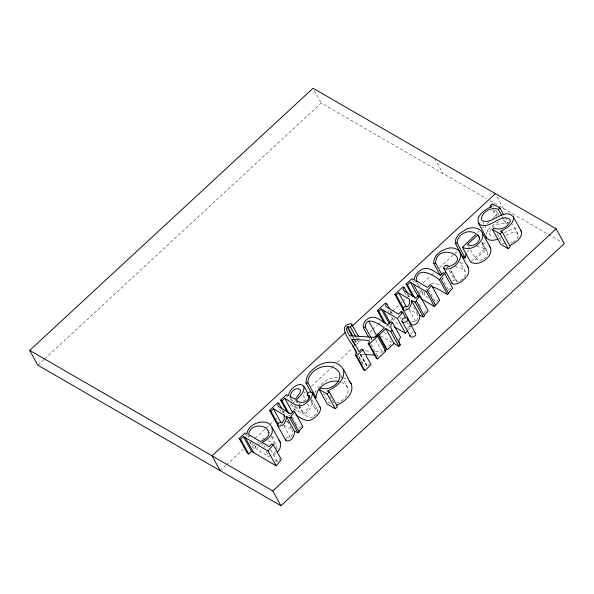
<?xml version="1.0" encoding="UTF-8"?>
<svg xmlns="http://www.w3.org/2000/svg" width="594" height="594" viewBox="0 0 594 594"><rect width="100%" height="100%" fill="white"/><g stroke="black" fill="none" stroke-linecap="round" stroke-linejoin="round"><path stroke-width="0.45" stroke-dasharray="2.97 2.23" d="M276.997 448.819L276.722 446.049L271.577 436.687M270.99 455.338L268.755 456.378L256.89 449.517L257.529 446.428M249.673 441.632L253.103 447.869L255.182 448.648L256.044 445.626M291.476 404.128L294.483 409.593L296.733 410.469L297.639 407.18M418.659 291.186L419.943 293.525L422.297 294.468L423.232 291.171M307.395 403.779L308.642 405.472L308.034 408.033L303.319 414.159L298.299 411.256L300.245 406.571M424.658 292.129L424.22 295.396L428.668 297.965M371.391 340.043L371.941 338.038M317.374 412.644L317.679 410.335L315.845 410.06L315.28 409.073L316.996 406.979L318.822 406.63M485.922 234.4C488.12 228.111 494.045 223.797 499.992 221.295M314.85 392.597L317.835 387.57L324.74 381.378A18.28 11.724 -28.8 0 1 331.667 378.14L338.617 377.034M464.397 276.99C468.035 271.829 461.508 266.832 459.956 262.206M354.611 342.99L355.828 341.453L357.677 341.973L359.333 341.171M286.471 438.06L288.476 437.043L290.303 437.429L291.617 435.87L292.404 433.976L292.263 429.952M411.776 322.148L413.78 321.124L415.607 321.517L416.914 319.951L417.708 318.065L417.56 314.04L409.014 309.155M425.519 290.473L426.796 289.003M491.357 229.032L489.374 232.365L489.486 234.34L490.859 235.773L494.356 236.338M258.383 444.936L261.011 442.471M394.81 318.339L393.933 319.334L393.807 320.871L399.807 324.807M467.433 251.722L469.104 249.866M299.034 404.789L300.542 403.155M275.698 451.581L271.733 454.989M316.557 413.914L313.654 416.401M257.573 443.131L258.717 441.921M407.655 330.375L410.803 327.101L409.518 324.762M313.06 416.832C310.135 418.31 306.987 416.312 304.499 414.835C307.848 411.078 314.679 405.427 311.234 399.873M368.094 365.488L369.683 363.892M407.172 328.445L409.348 326.262L406.348 320.805M275.089 460.038L277.22 461.449L279.945 458.716M280.301 424.762L281.519 423.559M388.179 324.963L386.961 326.173L385.543 325.349M405.598 308.85L406.816 307.647M299.339 428.215L301.544 426.046M424.086 312.838L426.292 310.669M448.648 290.117L451.321 287.481M375.542 351.403L382.454 352.183L384.325 350.349M438.342 299.495L435.536 302.242L429.106 290.548M471.22 261.419L484.548 248.797L481.118 242.552M388.565 346.488L391.921 343.332M37.845 365.199L43.978 359.526M44.661 358.895L321.213 103.059L486.738 198.775M220.159 470.619L225.609 465.577M226.292 464.954L243.325 449.198M250.133 442.894L254.217 439.115M254.9 438.483L269.208 425.252M269.884 424.621L273.975 420.842M274.658 420.21L276.7 418.317M282.833 412.652L284.192 411.39M288.959 406.979L295.775 400.675M303.942 393.117L305.309 391.854M311.442 386.182L331.192 367.909M331.875 367.278L334.6 364.761M337.325 362.236L352.309 348.374M356.393 344.594L360.484 340.815M370.017 331.987L372.059 330.101M372.742 329.47L377.509 325.059M378.192 324.428L380.917 321.911M389.092 314.345L391.817 311.828M392.5 311.197L399.309 304.893M399.992 304.262L402.034 302.376M402.717 301.745L406.118 298.589M406.801 297.965L409.526 295.441M412.934 292.293L414.293 291.03M418.384 287.251L420.426 285.358M423.151 282.841L430.643 275.906M431.326 275.274L433.368 273.389M439.501 267.716L457.209 251.329M477.643 232.425L479.009 231.17M482.41 228.014L483.776 226.76M487.184 223.604L489.226 221.718M492.626 218.562L498.76 212.89M293.198 410.773L294.483 409.593M390.607 320.671L393.77 317.738M492.344 227.903C495.99 224.495 501.551 221.866 506.444 224.168L508.011 222.713L505.011 217.256M467.872 245.218L475.594 259.259L485.877 249.747L482.016 242.731M462.845 278.749L459.934 280.821L456.749 281.586L450.311 269.884M483.887 259.043L486.931 255.895L487.719 253.735L487.37 251.693L481.793 241.55M452.635 280.969L454.447 280.019L455.969 280.227L456.749 281.586M410.848 333.62L412.927 332.581M512.926 242.129C515.317 240.689 517.671 238.669 518.376 235.863L518.116 234.162L512.54 224.027M261.924 439.285L264.835 437.8M505.798 235.343C509.34 233.784 514.864 230.234 518.116 234.162M498.722 238.647L501.098 237.541M303.43 400.913L305.509 399.955M503.868 232.685L512.54 229.017L517.389 228.683M510.565 243.243L512.347 242.486M482.722 259.697L480.249 260.313L475.594 259.259M441.981 278.445L443.725 277.873M336.367 403.192C340.407 402.183 343.844 399.51 346.324 396.22C351.195 389.879 344.914 383.093 342.047 377.494M431.318 283.605L434.667 283.123L440.399 285.105M357.083 338.417L359.481 338.535M455.227 266.914C458.976 266.676 463.112 268.258 465.102 271.562M476.499 246.51L480.479 247.007L484.548 248.797M365.726 350.928L370.188 351.143M364.426 354.492L359.957 354.269L365.176 362.503L367.04 366.55M459.949 262.748L464.501 263.885M481.986 242.649L486.59 243.852M270.983 436.687L276.024 438.008M267.968 440.822L273.389 442.627L276.722 446.049M340.815 377.16L342.872 377.539M505.212 243.815L502.079 242.924L496.933 233.568M330.524 403.341L328.69 402.754L323.544 393.399M343.614 377.836L346.577 379.031M341.453 382.276L345.923 385.105L347.616 387.637M383.821 332.543L387.682 334.429M380.739 335.989L391.862 342.27M502.687 219.891L508.011 222.713M283.709 425.066L291.483 429.507M489.931 200.624L561.1 241.773M409.348 326.262L410.803 327.101M288.714 414.924L290.169 415.763M286.471 421.213L288.224 422.356M485.877 249.747L487.37 251.693M311.553 400.601L312.095 401.44M359.236 357.692L364.419 367.151M497.096 196.785L503.526 208.479M502.153 216.372L506.444 224.168M492.255 203.861L493.97 206.979M495.686 210.098L498.685 215.555M493.562 209.593L496.992 215.83M492.73 210.476L496.161 216.721M483.056 222.646L483.91 224.205M484.34 224.985L489.486 234.34M434.608 158.524L442.76 173.337M450.594 269.899L456.593 280.814M446.302 265.199L447.586 267.538M449.302 270.656L454.447 280.019M441.788 277.636L448.218 289.337M314.352 90.578L321.213 103.059M417.359 282.915L419.074 286.033M421.22 289.939L424.22 295.396M414.152 279.648L416.728 284.326M419.728 289.79L422.297 294.468M412.221 279.492L413.936 282.61M419.371 304.262L420.656 306.601M407.981 294.386L410.127 298.285M406.942 293.785L409.088 297.683M413.699 307.016L417.129 313.261M404.403 292.233L406.548 296.131M409.177 309.816L415.607 321.517M400.193 317.293L401.047 318.852M390.949 311.323L392.664 314.441M389.909 310.721L391.194 313.06M387.8 309.949L388.662 311.508M391.661 316.966L393.807 320.871M388.387 325.363L389.671 327.702M375.594 339.701L382.454 352.183M371.205 337.986L372.059 339.545M368.926 337.771L370.211 340.11M371.042 344.327L377.48 356.029M355.94 337.065L356.801 338.625M357.224 339.412L358.516 341.75M353.252 336.768L354.113 338.335M354.536 339.115L355.828 341.453M352.739 337.14L353.601 338.699M354.024 339.478L355.316 341.825M360.662 354.217L366.669 365.139M360.179 354.069L366.609 365.77M349.554 335.721L351.284 339.026M358.694 356.103L362.986 363.899M340.756 375.156L341.617 376.715M329.796 395.693L334.08 403.489M311.679 399.42L317.679 410.335M310.996 401.269L315.28 409.073M303.103 395.159L305.68 399.836M296.777 400.794L298.923 404.7M299.354 405.479L304.499 414.835M295.604 400.118L298.173 404.796M298.604 405.576L303.319 414.159M291.439 398.774L293.154 401.893M295.3 405.799L298.299 411.256M290.303 398.774L291.587 401.113M294.164 405.791L296.733 410.469M286.33 394.772L288.907 399.45M292.352 417.055L293.636 419.394M295.352 422.512L296.644 424.851M283.108 411.078L284.392 413.424M281.645 409.704L283.36 412.823M287.541 421.369L291.832 429.172M279.536 408.932L281.675 412.83M283.873 425.727L290.303 437.429M270.782 449.747L277.22 461.449M263.914 445.597L264.776 447.156M261.041 442.337L263.61 447.015M266.186 451.692L268.755 456.378M248.745 434.697L251.314 439.374M254.321 444.832L256.89 449.517M247.468 434.608L249.614 438.506M252.183 443.191L255.182 448.648M245.389 433.828L247.104 436.946M446.369 268.25A14.093 9.036 -28.8 0 1 447.75 267.055M377.027 355.591A2.027 1.299 -28.8 0 1 377.539 356.6M276.039 453.489A14.315 9.185 -28.8 0 1 273.181 455.657"/><path stroke-width="0.89" d="M455.353 243.51L455.368 240.867A15.897 10.195 -28.8 0 1 460.157 233.13L466.305 229.113L469.668 228.066L473.032 227.725L476.269 228.141L479.165 229.336L481.192 230.984L482.41 233.145L490.555 247.965L490.941 250.512A13.617 8.732 -28.8 0 1 486.389 258.895C482.276 262.756 475.787 265.021 470.559 262.051L462.407 247.23L476.395 233.977C469.022 228.311 457.447 233.939 457.016 243.013L465.161 257.833L463.498 258.331L455.353 243.51L457.016 243.013M463.498 258.331L463.513 256.571M442.01 274.755L435.573 263.053C436.479 241.431 474.198 257.336 448.596 266.765L447.817 265.407L446.302 265.199L444.49 266.149L443.555 267.79L452.494 283.858L453.831 284.266L457.566 283.65L462.006 281.229L466.743 276.559L468.302 273.596L468.866 270.723L468.488 268.065L459.103 251.032L457.076 249.354L454.187 248.188L451.002 247.847L447.668 248.27L441.119 251.151A14.093 9.036 -28.8 0 0 434.667 258.286L433.783 261.018L433.835 263.625L440.265 275.326M311.219 392.627L306.073 383.271C305.353 376.054 311.115 370.329 316.595 366.557A18.28 11.724 -28.8 0 1 323.515 363.32C327.131 362.229 331.021 361.835 334.726 362.719C344.542 365.221 346.154 377.042 351.373 384.162C354.395 394.06 344.156 402.138 336.078 405.524M314.813 397.906L316.001 397.542L307.848 382.722C308.115 368.183 331.437 359.585 339.471 372.817C342.226 382.647 329.47 391.528 320.537 387.934L319.089 389.278L327.235 404.098L335.261 408.739L337.437 406.727L329.291 391.906L327.22 391.015C335.558 387.682 346.28 379.536 343.221 369.342M316.001 397.542C316.364 386.694 328.942 379.299 339.003 381.467M465.161 257.833L466.142 253.853M290.154 396.436C290.466 392.092 295.871 386.152 300.104 389.701L300.497 390.652L299.881 393.213L295.173 399.339L290.154 396.436L291.015 397.995M285.796 438.899L286.197 440.815C291.238 442.203 295.129 435.551 294.342 431.096L286.197 416.275L289.82 418.072L297.973 432.892L299.138 431.808L299.703 430.19L302.962 426.863L294.817 412.043L293.399 411.226L290.637 413.936L278.326 406.393L277.65 405.093L278.824 403.281L277.784 402.68L269.52 410.328L277.665 425.148M309.281 398.151L307.135 394.253L308.843 392.166L310.677 391.81L312.325 392.961L320.47 407.781C321.116 412.8 316.157 416.594 312.466 419.201C306.742 422.958 300.609 417.842 295.857 414.998M289.82 418.072L290.993 416.988L291.557 415.377L294.817 412.043M415.124 302.153L416.29 301.076L416.854 299.458L420.114 296.131L428.267 310.952L425 314.278L424.443 315.889L423.27 316.973L419.646 315.184L411.494 300.364L415.124 302.153L423.27 316.973M413.335 284.147L426.373 291.743L431.608 285.499L439.76 300.319L434.518 306.563L421.488 298.968L413.335 284.147L410.246 282.12L407.484 284.882L414.768 298.143M416.929 282.135L416.075 280.576C417.292 265.726 432.439 274.22 439.36 279.737L444.594 273.485L452.747 288.305L449.354 291.803L448.678 293.473L447.505 294.55L436.954 288.454L432.373 286.895M351.841 324.19L352.027 324.844L351.18 326.351L349.532 327.153L347.676 326.633L346.465 328.17L346.458 329.685L349.554 335.721L374.309 337.362L376.173 335.536L377.591 336.353L385.744 351.173L377.39 358.895L376.358 358.293L368.206 343.473L369.074 342.486A2.027 1.299 -28.8 0 0 368.881 340.77L365.213 340.11L351.811 339.449L357.031 347.683L358.895 351.73L361.538 349.072L362.956 349.896L371.102 364.716L364.768 370.574L363.728 369.973L355.583 355.153L356.266 352.339C355.064 345.626 333.821 325.222 351.336 323.715L358.702 336.664M407.655 330.375L405.568 333.353L393.919 326.618M444.735 273.396L445.493 272.074M368.495 336.991L363.35 327.628C362.481 323.522 365.548 319.906 368.971 318.094C375.883 314.649 382.18 322.074 387.956 324.584L391.03 321.688L392.515 322.549L391.119 324.428L390.733 326.433L391.127 328.445L400.222 345.055L398.849 346.324L394.008 343.525L385.862 328.705L379.083 334.971L377.739 334.192L384.444 327.888C379.826 324.576 365.756 314.827 365.199 327.064L370.775 337.206M384.259 323.01L377.398 310.528L385.625 302.918L386.657 303.519L385.491 305.331L386.167 306.63L398.477 314.174L401.202 311.442L402.658 312.288L405.657 317.745M402.962 309.236L394.817 294.416L403.081 286.768L404.12 287.37L402.955 289.174L403.63 290.473L415.941 298.017L418.696 295.307L420.114 296.131M248.789 454.046L247.334 453.207L239.189 438.387L244.958 433.048L247.037 433.828C247.95 420.656 275.326 416.082 272.007 432.989A14.315 9.185 -28.8 0 1 265.035 440.845L262.199 442.478L269.067 446.629L271.792 443.904L273.247 444.743L268.013 450.987L243.369 436.493L240.644 439.226L248.789 454.046L251.514 451.314L243.369 436.493M402.658 312.288L397.416 318.533L381.251 308.939L378.816 311.353L385.246 323.054M288.877 413.424L282.016 400.95L284.741 398.218C290.451 401.418 297.319 408.59 304.321 404.388C308.011 401.774 312.971 397.98 312.325 392.961M278.222 424.406L270.938 411.152L273.374 408.739L284.11 415.132L284.972 416.691M403.526 308.494L396.235 295.233L398.671 292.827L409.415 299.22L409.563 303.244L408.769 305.138L407.462 306.697L406.667 306.311L404.573 306.66L402.769 308.954L411.501 324.903C416.535 326.284 420.433 319.631 419.646 315.184M29.7 350.378L313.068 88.239L556.155 228.801L564.3 243.622L280.932 505.761L37.845 365.199L29.7 350.378L272.787 490.941L280.932 505.761M345.522 332.291L212.013 455.798L220.159 470.619M352.339 325.995L495.381 193.659M491.015 207.358L490.161 205.799L492.255 203.861L499.866 207.893L503.727 214.917M287.429 412.585L280.568 400.104L286.33 394.772L288.587 395.649C289.107 390.488 293.436 386.583 298.054 384.815C303.92 382.766 305.65 389.931 307.803 393.636M412.889 296.525L406.029 284.043L411.798 278.705L414.152 279.648C414.761 274.666 418.629 270.589 423.173 268.785C429.611 266.847 435.298 272.371 440.496 275.297L443.176 272.668L444.594 273.485M509.452 245.716C514.842 243.124 522.356 238.617 521.562 231.764L513.416 216.944C504.514 206.979 493.102 224.354 482.714 220.953L481.34 219.52C481.326 212.155 491.557 206.385 498.292 209.348L499.866 207.893M477.732 234.927L467.448 244.438C472.133 247.319 478.408 244.052 479.573 238.922L479.224 236.872L477.732 234.927L479.447 238.046M513.416 216.944C514.152 224.101 506.185 228.697 500.497 231.237L502.145 231.95L510.291 246.77L508.234 248.671L500.623 244.268L492.478 229.447L493.926 228.111C500.029 230.814 508.115 227.331 510.224 221.042L509.964 219.342C500.415 212.875 490.496 229.611 480.041 224.621C473.114 217.523 485.543 209.006 491.847 206.474L490.161 205.799M355.583 355.153L356.623 355.754L362.956 349.896M368.206 343.473L369.245 344.075L377.591 336.353M385.862 328.705L390.704 331.504L392.077 330.234M319.089 389.278L327.116 393.919L329.291 391.906M492.478 229.447L500.089 233.85L502.145 231.95M377.739 334.192L385.885 349.012L387.236 349.792L394.008 343.525M251.514 451.314L276.158 465.807L281.393 459.563L273.247 444.743M272.787 490.941L556.155 228.801M375.141 337.102L376.878 335.937L378.697 335.58M497.928 239.011C494.364 240.466 489.53 241.372 486.649 238.127L478.497 223.307M433.835 263.625L435.573 263.053M306.073 383.271L307.848 382.722M363.35 327.628L365.199 327.064M365.317 354.536L374.903 355.093M462.407 247.23C467.641 250.2 474.131 247.936 478.244 244.075A13.617 8.732 -28.8 0 0 482.796 235.692L482.41 233.145M294.342 431.096L297.973 432.892M431.608 285.499L430.19 284.675L427.39 287.422L416.075 280.576M406.029 284.043L407.484 284.882M394.817 294.416L396.235 295.233M377.398 310.528L378.816 311.353M384.325 350.349L385.744 351.173M280.568 400.104L282.016 400.95M269.52 410.328L270.938 411.152M239.189 438.387L240.644 439.226M443.748 268.495C451.64 271.666 462.236 261.494 460.343 253.244M407.491 318.599L405.94 317.701L404.781 317.76L402.695 318.8L401.752 320.552L410.669 336.85C412.652 337.748 415.503 336.508 415.83 334.259L407.491 318.599L407.684 319.438C407.358 321.688 404.507 322.928 402.524 322.03L401.915 321.421M415.02 332.818L415.644 333.42M319.631 406.92L320.47 407.781M402.925 309.637L403.348 310.083C408.39 311.471 412.288 304.811 411.494 300.364M284.11 415.132L284.259 419.156L283.464 421.049L282.157 422.609L280.331 422.223L278.326 423.247L277.465 424.873L278.051 425.995C283.086 427.383 286.984 420.73 286.197 416.275M349.472 381.296L351.373 384.162M520.723 230.457L521.562 231.764M356.89 353.809L352.71 345.745M279.009 440.132L280.368 442.411L280.754 445.017L280.153 447.809A14.315 9.185 -28.8 0 1 277.138 452.413M489.337 245.805L490.555 247.965M307.135 394.253L307.692 395.24L309.533 395.515C309.578 401.938 300.675 404.818 296.347 400.014C299.695 396.398 304.744 392.055 303.95 386.62M467.248 265.852L468.488 268.065M498.292 209.348L501.722 215.592M500.089 233.85L508.234 248.671M440.533 278.653L448.678 293.473M439.36 279.737L447.505 294.55M427.546 290.666L435.692 305.487M426.373 291.743L434.518 306.563M410.246 282.12L418.391 296.933M416.29 301.076L424.443 315.889M404.12 287.37L407.12 292.827M398.671 292.827L406.393 306.868M401.202 311.442L402.056 313.008M397.416 318.533L405.568 333.353M386.657 303.519L389.664 308.984M392.515 322.549L400.66 337.37L399.265 339.241L398.886 341.253L400.222 345.055M383.442 310.454L390.303 322.928M381.251 308.939L389.397 323.76M390.704 331.504L398.849 346.324M379.083 334.971L387.236 349.792M368.733 321.116L376.878 335.937M369.245 344.075L377.39 358.895M350.363 326.93L355.509 336.286M347.676 326.633L352.821 335.989M347.163 327.004L351.886 335.58M351.811 339.449L355.242 345.693M356.623 355.754L364.768 370.574M327.116 393.919L335.261 408.739M284.741 398.218L292.463 412.258M290.993 416.988L299.138 431.808M278.824 403.281L281.823 408.739M273.374 408.739L281.088 422.779M277.628 425.556L285.773 440.377M272.215 427.591L280.368 442.411M268.013 450.987L276.158 465.807M245.56 438.008L253.705 452.828M485.892 236.419L486.649 238.127M451.7 282.61L451.9 283.316M410.914 323.775L411.078 324.458M409.905 335.372L410.06 336.241M268.904 432.588C269.045 437.191 264.323 439.991 260.61 441.557L248.745 434.697C248.901 424.175 266.364 422.958 268.904 432.588"/></g></svg>
